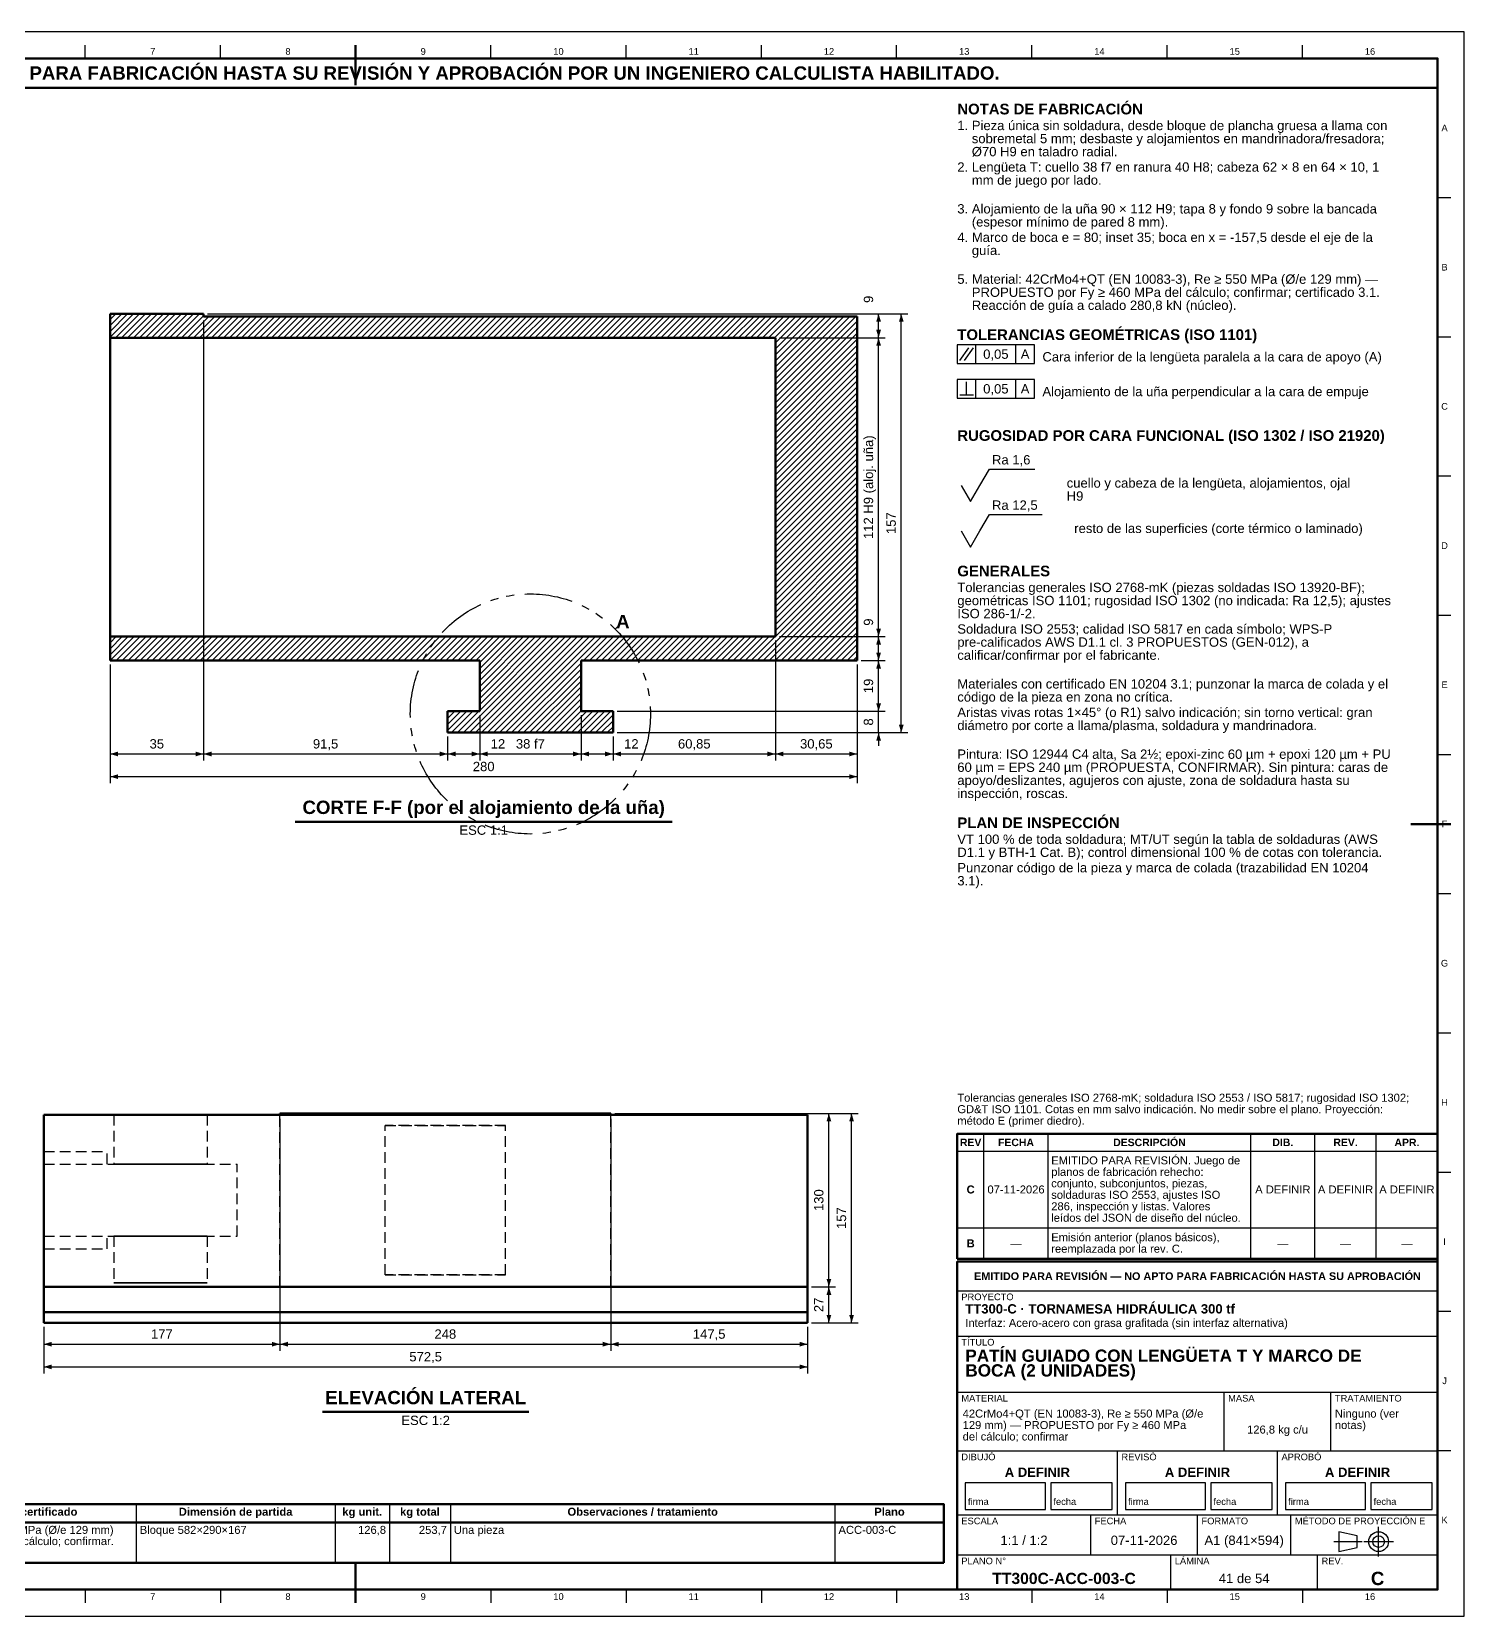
# Model space of a CAD drawing. Header units: millimetres. Extents: x 0 to 841, y 0 to 594.
# Drawn here: x 304 to 841, y 0 to 594 of the extents above; entities that cross this region are included whole.
import ezdxf
from ezdxf.enums import TextEntityAlignment as Align

# ---------------------------------------------------------------- set-up
doc = ezdxf.new("R2010")
doc.units = ezdxf.units.MM
for name, pattern in [('EJE', [31, 20, -4, 3, -4]), ('FANTASMA', [35, 18, -4, 3, -3, 3, -4]), ('OCULTO', [6, 4, -2])]:
    doc.linetypes.add(name, pattern=pattern)
for name, color, linetype, lineweight in [('ACH', 7, 'CONTINUOUS', 13), ('COTA', 7, 'CONTINUOUS', 25), ('EJE', 7, 'EJE', 25), ('FANT', 7, 'FANTASMA', 25), ('FINA', 7, 'CONTINUOUS', 25), ('MARCO', 7, 'CONTINUOUS', 70), ('OCU', 7, 'OCULTO', 25), ('TXT', 7, 'CONTINUOUS', 25), ('VIS', 7, 'CONTINUOUS', 50)]:
    doc.layers.add(name, color=color, linetype=linetype, lineweight=lineweight)
doc.styles.add('STD', font='LiberationSans-Regular.ttf')
doc.styles.add('STDB', font='LiberationSans-Bold.ttf')

msp = doc.modelspace()

# ---------------------------------------------------------------- hatches: boundary and pattern name
at = {"layer": 'ACH'}
h = msp.add_hatch(dxfattribs=at)
h.set_pattern_fill('ANSI31', scale=0.5)
h.paths.add_polyline_path([(460, 331.25), (460, 339.25), (472, 339.25), (472, 358.25), (333.5, 358.25), (333.5, 367.25), (582.85, 367.25), (582.85, 479.25), (333.5, 479.25), (333.5, 488.25), (368.5, 488.25), (368.5, 487.25), (613.5, 487.25), (613.5, 358.25), (510, 358.25), (510, 339.25), (522, 339.25), (522, 331.25)])

# ---------------------------------------------------------------- linework, layer by layer
at = {"layer": 'COTA'}
for p, q in [((370, 488.25), (624, 488.25)), ((370, 488.25), (632.5, 488.25)), ((621.5, 479.25), (621.5, 488.25)), ((630, 331.25), (630, 488.25)), ((368.5, 485.75), (368.5, 320.75)), ((368.5, 485.75), (368.5, 320.75)), ((584.35, 479.25), (624, 479.25)), ((584.35, 479.25), (624, 479.25)), ((621.5, 367.25), (621.5, 479.25)), ((651.9, 470.73), (655.3, 475.53)), ((653.7, 470.73), (657.1, 475.53)), ((658, 469.63), (658, 476.63)), ((672.9, 469.63), (672.9, 476.63)), ((658, 456.63), (658, 463.63)), ((672.9, 456.63), (672.9, 463.63)), ((651.9, 457.93), (657.1, 457.93)), ((654.5, 457.93), (654.5, 462.73)), ((582.85, 365.75), (582.85, 320.75)), ((582.85, 365.75), (582.85, 320.75)), ((584.35, 367.25), (624, 367.25)), ((584.35, 367.25), (624, 367.25)), ((621.5, 358.25), (621.5, 367.25)), ((333.5, 356.75), (333.5, 320.75)), ((333.5, 356.75), (333.5, 312.25)), ((613.5, 356.75), (613.5, 320.75)), ((613.5, 356.75), (613.5, 312.25)), ((615, 358.25), (624, 358.25)), ((615, 358.25), (624, 358.25)), ((621.5, 339.25), (621.5, 358.25)), ((523.5, 339.25), (624, 339.25)), ((523.5, 339.25), (624, 339.25)), ((621.5, 339.25), (621.5, 344.25)), ((621.5, 331.25), (621.5, 339.25)), ((472, 337.75), (472, 320.75)), ((472, 337.75), (472, 320.75)), ((510, 337.75), (510, 320.75)), ((510, 337.75), (510, 320.75)), ((460, 329.75), (460, 320.75)), ((460, 329.75), (460, 320.75)), ((522, 329.75), (522, 320.75)), ((522, 329.75), (522, 320.75)), ((523.5, 331.25), (624, 331.25)), ((523.5, 331.25), (632.5, 331.25)), ((621.5, 331.25), (621.5, 326.25)), ((333.5, 323.25), (368.5, 323.25)), ((368.5, 323.25), (460, 323.25)), ((460, 323.25), (472, 323.25)), ((472, 323.25), (510, 323.25)), ((510, 323.25), (522, 323.25)), ((522, 323.25), (582.85, 323.25)), ((582.85, 323.25), (613.5, 323.25)), ((333.5, 314.75), (613.5, 314.75)), ((397.12, 186.5), (397.12, 99.5)), ((397.12, 186.5), (397.12, 99.5)), ((521.12, 186.5), (521.12, 99.5)), ((521.12, 186.5), (521.12, 99.5)), ((522.62, 188.5), (605.38, 188.5)), ((522.62, 188.5), (613.88, 188.5)), ((602.88, 123.5), (602.88, 188.5)), ((611.38, 110), (611.38, 188.5)), ((596.38, 123.5), (605.38, 123.5)), ((596.38, 123.5), (605.38, 123.5)), ((602.88, 110), (602.88, 123.5)), ((308.62, 108.5), (308.62, 99.5)), ((308.62, 108.5), (308.62, 91)), ((594.88, 108.5), (594.88, 99.5)), ((594.88, 108.5), (594.88, 91)), ((596.38, 110), (605.38, 110)), ((596.38, 110), (613.88, 110)), ((308.62, 102), (397.12, 102)), ((397.12, 102), (521.12, 102)), ((521.12, 102), (594.88, 102)), ((308.62, 93.5), (594.88, 93.5))]:
    msp.add_line(p, q, dxfattribs=at)
for points in [[(651, 469.63), (679.9, 469.63), (679.9, 476.63), (651, 476.63)], [(651, 456.63), (679.9, 456.63), (679.9, 463.63), (651, 463.63)]]:
    msp.add_lwpolyline(points, close=True, dxfattribs=at)
for points in [[(659.5, 423.93), (663, 430.03), (679.99, 430.03)], [(652.5, 423.93), (656, 417.83), (659.5, 423.93)], [(659.5, 406.93), (663, 413.03), (682.82, 413.03)], [(652.5, 406.93), (656, 400.83), (659.5, 406.93)]]:
    msp.add_lwpolyline(points, dxfattribs=at)
for points in [[(621.5, 488.25), (620.6, 485.25), (622.4, 485.25)], [(630, 488.25), (629.1, 485.25), (630.9, 485.25)], [(621.5, 479.25), (622.4, 482.25), (620.6, 482.25)], [(621.5, 479.25), (620.6, 476.25), (622.4, 476.25)], [(621.5, 367.25), (622.4, 370.25), (620.6, 370.25)], [(621.5, 367.25), (620.6, 364.25), (622.4, 364.25)], [(621.5, 358.25), (622.4, 361.25), (620.6, 361.25)], [(621.5, 358.25), (620.6, 355.25), (622.4, 355.25)], [(621.5, 339.25), (622.4, 342.25), (620.6, 342.25)], [(621.5, 339.25), (622.4, 342.25), (620.6, 342.25)], [(630, 331.25), (630.9, 334.25), (629.1, 334.25)], [(621.5, 331.25), (620.6, 328.25), (622.4, 328.25)], [(333.5, 323.25), (336.5, 322.35), (336.5, 324.15)], [(368.5, 323.25), (365.5, 324.15), (365.5, 322.35)], [(368.5, 323.25), (371.5, 322.35), (371.5, 324.15)], [(460, 323.25), (457, 324.15), (457, 322.35)], [(460, 323.25), (463, 322.35), (463, 324.15)], [(472, 323.25), (469, 324.15), (469, 322.35)], [(472, 323.25), (475, 322.35), (475, 324.15)], [(510, 323.25), (507, 324.15), (507, 322.35)], [(510, 323.25), (513, 322.35), (513, 324.15)], [(522, 323.25), (519, 324.15), (519, 322.35)], [(522, 323.25), (525, 322.35), (525, 324.15)], [(582.85, 323.25), (579.85, 324.15), (579.85, 322.35)], [(582.85, 323.25), (585.85, 322.35), (585.85, 324.15)], [(613.5, 323.25), (610.5, 324.15), (610.5, 322.35)], [(333.5, 314.75), (336.5, 313.85), (336.5, 315.65)], [(613.5, 314.75), (610.5, 315.65), (610.5, 313.85)], [(602.88, 188.5), (601.98, 185.5), (603.77, 185.5)], [(611.38, 188.5), (610.48, 185.5), (612.27, 185.5)], [(602.88, 123.5), (603.77, 126.5), (601.98, 126.5)], [(602.88, 123.5), (601.98, 120.5), (603.77, 120.5)], [(602.88, 110), (603.77, 113), (601.98, 113)], [(611.38, 110), (612.27, 113), (610.48, 113)], [(308.62, 102), (311.62, 101.1), (311.62, 102.9)], [(397.12, 102), (394.12, 102.9), (394.12, 101.1)], [(397.12, 102), (400.12, 101.1), (400.12, 102.9)], [(521.12, 102), (518.12, 102.9), (518.12, 101.1)], [(521.12, 102), (524.12, 101.1), (524.12, 102.9)], [(594.88, 102), (591.88, 102.9), (591.88, 101.1)], [(308.62, 93.5), (311.62, 92.6), (311.62, 94.4)], [(594.88, 93.5), (591.88, 94.4), (591.88, 92.6)]]:
    msp.add_solid(points, dxfattribs=at)
at = {"layer": 'EJE'}
for p, q in [((808.88, 22.42), (808.88, 33.58)), ((792.14, 28), (802.68, 28)), ((803.3, 28), (814.46, 28))]:
    msp.add_line(p, q, dxfattribs=at)
at = {"layer": 'FANT'}
msp.add_line((522.82, 370.07), (523.65, 370.9), dxfattribs=at)
msp.add_circle((491, 338.25), 45, dxfattribs=at)
at = {"layer": 'FINA'}
for p, q in [((324.12, 584), (324.12, 589)), ((374.81, 584), (374.81, 589)), ((425.5, 584), (425.5, 589)), ((476.19, 584), (476.19, 589)), ((526.88, 584), (526.88, 589)), ((577.56, 584), (577.56, 589)), ((628.25, 584), (628.25, 589)), ((678.94, 584), (678.94, 589)), ((729.62, 584), (729.62, 589)), ((780.31, 584), (780.31, 589)), ((831, 531.82), (836, 531.82)), ((831, 479.64), (836, 479.64)), ((831, 427.45), (836, 427.45)), ((831, 375.27), (836, 375.27)), ((831, 323.09), (836, 323.09)), ((831, 270.91), (836, 270.91)), ((831, 218.73), (836, 218.73)), ((661, 134), (661, 180.9)), ((685, 134), (685, 180.9)), ((761, 134), (761, 180.9)), ((785, 134), (785, 180.9)), ((808, 134), (808, 180.9)), ((651, 174.4), (831, 174.4)), ((831, 166.55), (836, 166.55)), ((651, 145.6), (831, 145.6)), ((651, 134), (831, 134)), ((651, 133), (831, 133)), ((651, 122), (831, 122)), ((831, 114.36), (836, 114.36)), ((651, 105), (831, 105)), ((651, 84), (831, 84)), ((751, 62), (751, 84)), ((791, 62), (791, 84)), ((651, 62), (831, 62)), ((711, 38), (711, 62)), ((771, 38), (771, 62)), ((831, 62.18), (836, 62.18)), ((343.31, 42), (343.31, 20)), ((417.78, 42), (417.78, 20)), ((438.2, 42), (438.2, 20)), ((461.02, 42), (461.02, 20)), ((605.16, 42), (605.16, 20)), ((651, 38), (831, 38)), ((701, 23), (701, 38)), ((741, 23), (741, 38)), ((776, 23), (776, 38)), ((25, 35.2), (646, 35.2)), ((651, 23), (831, 23)), ((731, 10), (731, 23)), ((786, 10), (786, 23)), ((324.12, 10), (324.12, 5)), ((374.81, 10), (374.81, 5)), ((425.5, 10), (425.5, 5)), ((476.19, 10), (476.19, 5)), ((526.88, 10), (526.88, 5)), ((577.56, 10), (577.56, 5)), ((628.25, 10), (628.25, 5)), ((678.94, 10), (678.94, 5)), ((729.62, 10), (729.62, 5)), ((780.31, 10), (780.31, 5))]:
    msp.add_line(p, q, dxfattribs=at)
for points in [[(0, 0), (841, 0), (841, 594), (0, 594)], [(654, 40), (684, 40), (684, 50), (654, 50)], [(686, 40), (709, 40), (709, 50), (686, 50)], [(714, 40), (744, 40), (744, 50), (714, 50)], [(746, 40), (769, 40), (769, 50), (746, 50)], [(774, 40), (804, 40), (804, 50), (774, 50)], [(806, 40), (829, 40), (829, 50), (806, 50)], [(794, 24.28), (800.82, 25.83), (800.82, 30.17), (794, 31.72)]]:
    msp.add_lwpolyline(points, close=True, dxfattribs=at)
for radius in [3.72, 2.17]:
    msp.add_circle((808.88, 28), radius, dxfattribs=at)
at = {"layer": 'MARCO'}
for p, q in [((425.5, 589), (425.5, 574)), ((836, 297), (821, 297)), ((425.5, 5), (425.5, 20))]:
    msp.add_line(p, q, dxfattribs=at)
for points in [[(20, 10), (831, 10), (831, 584), (20, 584)], [(20, 573), (831, 573), (831, 584), (20, 584)], [(651, 134), (831, 134), (831, 180.9), (651, 180.9)], [(651, 10), (831, 10), (831, 133), (651, 133)]]:
    msp.add_lwpolyline(points, close=True, dxfattribs=at)
at = {"layer": 'OCU'}
for points in [[(308.62, 123.5), (308.62, 188)], [(308.62, 188), (397.12, 188)], [(352.38, 188), (352.07, 188), (351.77, 188), (351.47, 188), (351.17, 188), (350.87, 188), (350.56, 188), (350.26, 188), (349.96, 188), (349.66, 188), (349.36, 188), (349.06, 188), (348.75, 188), (348.45, 188), (348.15, 188), (347.85, 188), (347.55, 188), (347.25, 188), (346.94, 188), (346.64, 188), (346.34, 188), (346.04, 188), (345.74, 188), (345.44, 188), (345.13, 188), (344.83, 188), (344.53, 188), (344.23, 188), (343.93, 188), (343.62, 188), (343.32, 188), (343.02, 188), (342.72, 188), (342.42, 188), (342.12, 188), (341.81, 188), (341.51, 188), (341.21, 188), (340.91, 188), (340.61, 188), (340.31, 188), (340, 188), (339.7, 188), (339.4, 188), (339.1, 188), (338.8, 188), (338.5, 188), (338.19, 188), (337.89, 188), (337.59, 188), (337.29, 188), (336.99, 188), (336.69, 188), (336.38, 188), (336.08, 188), (335.78, 188), (335.48, 188), (335.18, 188), (334.88, 188)], [(334.88, 188), (335.18, 188), (335.48, 188), (335.78, 188), (336.08, 188), (336.38, 188), (336.69, 188), (336.99, 188), (337.29, 188), (337.59, 188), (337.89, 188), (338.19, 188), (338.5, 188), (338.8, 188), (339.1, 188), (339.4, 188), (339.7, 188), (340, 188), (340.31, 188), (340.61, 188), (340.91, 188), (341.21, 188), (341.51, 188), (341.81, 188), (342.12, 188), (342.42, 188), (342.72, 188), (343.02, 188), (343.32, 188), (343.62, 188), (343.93, 188), (344.23, 188), (344.53, 188), (344.83, 188), (345.13, 188), (345.44, 188), (345.74, 188), (346.04, 188), (346.34, 188), (346.64, 188), (346.94, 188), (347.25, 188), (347.55, 188), (347.85, 188), (348.15, 188), (348.45, 188), (348.75, 188), (349.06, 188), (349.36, 188), (349.66, 188), (349.96, 188), (350.26, 188), (350.56, 188), (350.87, 188), (351.17, 188), (351.47, 188), (351.77, 188), (352.07, 188), (352.38, 188), (352.68, 188), (352.98, 188), (353.28, 188), (353.58, 188), (353.88, 188), (354.19, 188), (354.49, 188), (354.79, 188), (355.09, 188), (355.39, 188), (355.69, 188), (356, 188), (356.3, 188), (356.6, 188), (356.9, 188), (357.2, 188), (357.5, 188), (357.81, 188), (358.11, 188), (358.41, 188), (358.71, 188), (359.01, 188), (359.31, 188), (359.62, 188), (359.92, 188), (360.22, 188), (360.52, 188), (360.82, 188), (361.12, 188), (361.43, 188), (361.73, 188), (362.03, 188), (362.33, 188), (362.63, 188), (362.94, 188), (363.24, 188), (363.54, 188), (363.84, 188), (364.14, 188), (364.44, 188), (364.75, 188), (365.05, 188), (365.35, 188), (365.65, 188), (365.95, 188), (366.25, 188), (366.56, 188), (366.86, 188), (367.16, 188), (367.46, 188), (367.76, 188), (368.06, 188), (368.37, 188), (368.67, 188), (368.97, 188), (369.27, 188), (369.57, 188), (369.88, 188)], [(334.88, 188), (334.88, 169.5)], [(369.88, 188), (369.57, 188), (369.27, 188), (368.97, 188), (368.67, 188), (368.37, 188), (368.06, 188), (367.76, 188), (367.46, 188), (367.16, 188), (366.86, 188), (366.56, 188), (366.25, 188), (365.95, 188), (365.65, 188), (365.35, 188), (365.05, 188), (364.75, 188), (364.44, 188), (364.14, 188), (363.84, 188), (363.54, 188), (363.24, 188), (362.94, 188), (362.63, 188), (362.33, 188), (362.03, 188), (361.73, 188), (361.43, 188), (361.12, 188), (360.82, 188), (360.52, 188), (360.22, 188), (359.92, 188), (359.62, 188), (359.31, 188), (359.01, 188), (358.71, 188), (358.41, 188), (358.11, 188), (357.81, 188), (357.5, 188), (357.2, 188), (356.9, 188), (356.6, 188), (356.3, 188), (356, 188), (355.69, 188), (355.39, 188), (355.09, 188), (354.79, 188), (354.49, 188), (354.19, 188), (353.88, 188), (353.58, 188), (353.28, 188), (352.98, 188), (352.68, 188), (352.38, 188)], [(369.88, 188), (369.88, 169.5)], [(397.12, 123.5), (397.12, 188.5)], [(397.12, 188.5), (521.12, 188.5)], [(397.12, 123.5), (397.12, 188)], [(397.12, 188), (521.12, 188)], [(521.12, 123.5), (521.12, 188.5)], [(521.12, 188), (594.88, 188)], [(521.12, 123.5), (521.12, 188)], [(594.88, 123.5), (594.88, 188)], [(481.62, 184), (436.62, 184)], [(436.62, 128), (436.62, 184)], [(436.62, 184), (481.62, 184)], [(436.62, 128), (436.62, 184)], [(481.62, 128), (481.62, 184)], [(481.62, 128), (481.62, 184)], [(308.62, 174.25), (308.62, 169.5)], [(308.62, 174.25), (308.62, 169.5)], [(308.62, 174.25), (332.38, 174.25)], [(308.62, 174.25), (332.38, 174.25)], [(332.38, 169.5), (332.38, 174.25)], [(332.38, 169.5), (332.38, 174.25)], [(308.62, 169.5), (308.62, 142.5)], [(308.62, 169.5), (308.62, 142.5)], [(308.62, 169.5), (381.12, 169.5)], [(308.62, 169.5), (381.12, 169.5)], [(308.62, 169.5), (332.38, 169.5)], [(308.62, 169.5), (332.38, 169.5)], [(352.38, 169.5), (352.07, 169.5), (351.77, 169.5), (351.47, 169.5), (351.17, 169.5), (350.87, 169.5), (350.56, 169.5), (350.26, 169.5), (349.96, 169.5), (349.66, 169.5), (349.36, 169.5), (349.06, 169.5), (348.75, 169.5), (348.45, 169.5), (348.15, 169.5), (347.85, 169.5), (347.55, 169.5), (347.25, 169.5), (346.94, 169.5), (346.64, 169.5), (346.34, 169.5), (346.04, 169.5), (345.74, 169.5), (345.44, 169.5), (345.13, 169.5), (344.83, 169.5), (344.53, 169.5), (344.23, 169.5), (343.93, 169.5), (343.62, 169.5), (343.32, 169.5), (343.02, 169.5), (342.72, 169.5), (342.42, 169.5), (342.12, 169.5), (341.81, 169.5), (341.51, 169.5), (341.21, 169.5), (340.91, 169.5), (340.61, 169.5), (340.31, 169.5), (340, 169.5), (339.7, 169.5), (339.4, 169.5), (339.1, 169.5), (338.8, 169.5), (338.5, 169.5), (338.19, 169.5), (337.89, 169.5), (337.59, 169.5), (337.29, 169.5), (336.99, 169.5), (336.69, 169.5), (336.38, 169.5), (336.08, 169.5), (335.78, 169.5), (335.48, 169.5), (335.18, 169.5), (334.88, 169.5)], [(334.88, 169.5), (335.18, 169.5), (335.48, 169.5), (335.78, 169.5), (336.08, 169.5), (336.38, 169.5), (336.69, 169.5), (336.99, 169.5), (337.29, 169.5), (337.59, 169.5), (337.89, 169.5), (338.19, 169.5), (338.5, 169.5), (338.8, 169.5), (339.1, 169.5), (339.4, 169.5), (339.7, 169.5), (340, 169.5), (340.31, 169.5), (340.61, 169.5), (340.91, 169.5), (341.21, 169.5), (341.51, 169.5), (341.81, 169.5), (342.12, 169.5), (342.42, 169.5), (342.72, 169.5), (343.02, 169.5), (343.32, 169.5), (343.62, 169.5), (343.93, 169.5), (344.23, 169.5), (344.53, 169.5), (344.83, 169.5), (345.13, 169.5), (345.44, 169.5), (345.74, 169.5), (346.04, 169.5), (346.34, 169.5), (346.64, 169.5), (346.94, 169.5), (347.25, 169.5), (347.55, 169.5), (347.85, 169.5), (348.15, 169.5), (348.45, 169.5), (348.75, 169.5), (349.06, 169.5), (349.36, 169.5), (349.66, 169.5), (349.96, 169.5), (350.26, 169.5), (350.56, 169.5), (350.87, 169.5), (351.17, 169.5), (351.47, 169.5), (351.77, 169.5), (352.07, 169.5), (352.38, 169.5), (352.68, 169.5), (352.98, 169.5), (353.28, 169.5), (353.58, 169.5), (353.88, 169.5), (354.19, 169.5), (354.49, 169.5), (354.79, 169.5), (355.09, 169.5), (355.39, 169.5), (355.69, 169.5), (356, 169.5), (356.3, 169.5), (356.6, 169.5), (356.9, 169.5), (357.2, 169.5), (357.5, 169.5), (357.81, 169.5), (358.11, 169.5), (358.41, 169.5), (358.71, 169.5), (359.01, 169.5), (359.31, 169.5), (359.62, 169.5), (359.92, 169.5), (360.22, 169.5), (360.52, 169.5), (360.82, 169.5), (361.12, 169.5), (361.43, 169.5), (361.73, 169.5), (362.03, 169.5), (362.33, 169.5), (362.63, 169.5), (362.94, 169.5), (363.24, 169.5), (363.54, 169.5), (363.84, 169.5), (364.14, 169.5), (364.44, 169.5), (364.75, 169.5), (365.05, 169.5), (365.35, 169.5), (365.65, 169.5), (365.95, 169.5), (366.25, 169.5), (366.56, 169.5), (366.86, 169.5), (367.16, 169.5), (367.46, 169.5), (367.76, 169.5), (368.06, 169.5), (368.37, 169.5), (368.67, 169.5), (368.97, 169.5), (369.27, 169.5), (369.57, 169.5), (369.88, 169.5)], [(369.88, 169.5), (369.57, 169.5), (369.27, 169.5), (368.97, 169.5), (368.67, 169.5), (368.37, 169.5), (368.06, 169.5), (367.76, 169.5), (367.46, 169.5), (367.16, 169.5), (366.86, 169.5), (366.56, 169.5), (366.25, 169.5), (365.95, 169.5), (365.65, 169.5), (365.35, 169.5), (365.05, 169.5), (364.75, 169.5), (364.44, 169.5), (364.14, 169.5), (363.84, 169.5), (363.54, 169.5), (363.24, 169.5), (362.94, 169.5), (362.63, 169.5), (362.33, 169.5), (362.03, 169.5), (361.73, 169.5), (361.43, 169.5), (361.12, 169.5), (360.82, 169.5), (360.52, 169.5), (360.22, 169.5), (359.92, 169.5), (359.62, 169.5), (359.31, 169.5), (359.01, 169.5), (358.71, 169.5), (358.41, 169.5), (358.11, 169.5), (357.81, 169.5), (357.5, 169.5), (357.2, 169.5), (356.9, 169.5), (356.6, 169.5), (356.3, 169.5), (356, 169.5), (355.69, 169.5), (355.39, 169.5), (355.09, 169.5), (354.79, 169.5), (354.49, 169.5), (354.19, 169.5), (353.88, 169.5), (353.58, 169.5), (353.28, 169.5), (352.98, 169.5), (352.68, 169.5), (352.38, 169.5)], [(381.12, 142.5), (381.12, 169.5)], [(381.12, 142.5), (381.12, 169.5)], [(308.62, 142.5), (308.62, 137.75)], [(308.62, 142.5), (308.62, 137.75)], [(308.62, 142.5), (381.12, 142.5)], [(308.62, 142.5), (381.12, 142.5)], [(308.62, 142.5), (332.38, 142.5)], [(308.62, 142.5), (332.38, 142.5)], [(308.62, 137.75), (332.38, 137.75)], [(308.62, 137.75), (332.38, 137.75)], [(332.38, 137.75), (332.38, 142.5)], [(332.38, 137.75), (332.38, 142.5)], [(352.38, 142.5), (352.07, 142.5), (351.77, 142.5), (351.47, 142.5), (351.17, 142.5), (350.87, 142.5), (350.56, 142.5), (350.26, 142.5), (349.96, 142.5), (349.66, 142.5), (349.36, 142.5), (349.06, 142.5), (348.75, 142.5), (348.45, 142.5), (348.15, 142.5), (347.85, 142.5), (347.55, 142.5), (347.25, 142.5), (346.94, 142.5), (346.64, 142.5), (346.34, 142.5), (346.04, 142.5), (345.74, 142.5), (345.44, 142.5), (345.13, 142.5), (344.83, 142.5), (344.53, 142.5), (344.23, 142.5), (343.93, 142.5), (343.62, 142.5), (343.32, 142.5), (343.02, 142.5), (342.72, 142.5), (342.42, 142.5), (342.12, 142.5), (341.81, 142.5), (341.51, 142.5), (341.21, 142.5), (340.91, 142.5), (340.61, 142.5), (340.31, 142.5), (340, 142.5), (339.7, 142.5), (339.4, 142.5), (339.1, 142.5), (338.8, 142.5), (338.5, 142.5), (338.19, 142.5), (337.89, 142.5), (337.59, 142.5), (337.29, 142.5), (336.99, 142.5), (336.69, 142.5), (336.38, 142.5), (336.08, 142.5), (335.78, 142.5), (335.48, 142.5), (335.18, 142.5), (334.88, 142.5)], [(334.88, 142.5), (335.18, 142.5), (335.48, 142.5), (335.78, 142.5), (336.08, 142.5), (336.38, 142.5), (336.69, 142.5), (336.99, 142.5), (337.29, 142.5), (337.59, 142.5), (337.89, 142.5), (338.19, 142.5), (338.5, 142.5), (338.8, 142.5), (339.1, 142.5), (339.4, 142.5), (339.7, 142.5), (340, 142.5), (340.31, 142.5), (340.61, 142.5), (340.91, 142.5), (341.21, 142.5), (341.51, 142.5), (341.81, 142.5), (342.12, 142.5), (342.42, 142.5), (342.72, 142.5), (343.02, 142.5), (343.32, 142.5), (343.62, 142.5), (343.93, 142.5), (344.23, 142.5), (344.53, 142.5), (344.83, 142.5), (345.13, 142.5), (345.44, 142.5), (345.74, 142.5), (346.04, 142.5), (346.34, 142.5), (346.64, 142.5), (346.94, 142.5), (347.25, 142.5), (347.55, 142.5), (347.85, 142.5), (348.15, 142.5), (348.45, 142.5), (348.75, 142.5), (349.06, 142.5), (349.36, 142.5), (349.66, 142.5), (349.96, 142.5), (350.26, 142.5), (350.56, 142.5), (350.87, 142.5), (351.17, 142.5), (351.47, 142.5), (351.77, 142.5), (352.07, 142.5), (352.38, 142.5), (352.68, 142.5), (352.98, 142.5), (353.28, 142.5), (353.58, 142.5), (353.88, 142.5), (354.19, 142.5), (354.49, 142.5), (354.79, 142.5), (355.09, 142.5), (355.39, 142.5), (355.69, 142.5), (356, 142.5), (356.3, 142.5), (356.6, 142.5), (356.9, 142.5), (357.2, 142.5), (357.5, 142.5), (357.81, 142.5), (358.11, 142.5), (358.41, 142.5), (358.71, 142.5), (359.01, 142.5), (359.31, 142.5), (359.62, 142.5), (359.92, 142.5), (360.22, 142.5), (360.52, 142.5), (360.82, 142.5), (361.12, 142.5), (361.43, 142.5), (361.73, 142.5), (362.03, 142.5), (362.33, 142.5), (362.63, 142.5), (362.94, 142.5), (363.24, 142.5), (363.54, 142.5), (363.84, 142.5), (364.14, 142.5), (364.44, 142.5), (364.75, 142.5), (365.05, 142.5), (365.35, 142.5), (365.65, 142.5), (365.95, 142.5), (366.25, 142.5), (366.56, 142.5), (366.86, 142.5), (367.16, 142.5), (367.46, 142.5), (367.76, 142.5), (368.06, 142.5), (368.37, 142.5), (368.67, 142.5), (368.97, 142.5), (369.27, 142.5), (369.57, 142.5), (369.88, 142.5)], [(334.88, 142.5), (334.88, 125)], [(369.88, 142.5), (369.57, 142.5), (369.27, 142.5), (368.97, 142.5), (368.67, 142.5), (368.37, 142.5), (368.06, 142.5), (367.76, 142.5), (367.46, 142.5), (367.16, 142.5), (366.86, 142.5), (366.56, 142.5), (366.25, 142.5), (365.95, 142.5), (365.65, 142.5), (365.35, 142.5), (365.05, 142.5), (364.75, 142.5), (364.44, 142.5), (364.14, 142.5), (363.84, 142.5), (363.54, 142.5), (363.24, 142.5), (362.94, 142.5), (362.63, 142.5), (362.33, 142.5), (362.03, 142.5), (361.73, 142.5), (361.43, 142.5), (361.12, 142.5), (360.82, 142.5), (360.52, 142.5), (360.22, 142.5), (359.92, 142.5), (359.62, 142.5), (359.31, 142.5), (359.01, 142.5), (358.71, 142.5), (358.41, 142.5), (358.11, 142.5), (357.81, 142.5), (357.5, 142.5), (357.2, 142.5), (356.9, 142.5), (356.6, 142.5), (356.3, 142.5), (356, 142.5), (355.69, 142.5), (355.39, 142.5), (355.09, 142.5), (354.79, 142.5), (354.49, 142.5), (354.19, 142.5), (353.88, 142.5), (353.58, 142.5), (353.28, 142.5), (352.98, 142.5), (352.68, 142.5), (352.38, 142.5)], [(369.88, 142.5), (369.88, 125)], [(369.88, 125), (369.57, 125), (369.27, 125), (368.97, 125), (368.67, 125), (368.37, 125), (368.06, 125), (367.76, 125), (367.46, 125), (367.16, 125), (366.86, 125), (366.56, 125), (366.25, 125), (365.95, 125), (365.65, 125), (365.35, 125), (365.05, 125), (364.75, 125), (364.44, 125), (364.14, 125), (363.84, 125), (363.54, 125), (363.24, 125), (362.94, 125), (362.63, 125), (362.33, 125), (362.03, 125), (361.73, 125), (361.43, 125), (361.12, 125), (360.82, 125), (360.52, 125), (360.22, 125), (359.92, 125), (359.62, 125), (359.31, 125), (359.01, 125), (358.71, 125), (358.41, 125), (358.11, 125), (357.81, 125), (357.5, 125), (357.2, 125), (356.9, 125), (356.6, 125), (356.3, 125), (356, 125), (355.69, 125), (355.39, 125), (355.09, 125), (354.79, 125), (354.49, 125), (354.19, 125), (353.88, 125), (353.58, 125), (353.28, 125), (352.98, 125), (352.68, 125), (352.38, 125), (352.07, 125), (351.77, 125), (351.47, 125), (351.17, 125), (350.87, 125), (350.56, 125), (350.26, 125), (349.96, 125), (349.66, 125), (349.36, 125), (349.06, 125), (348.75, 125), (348.45, 125), (348.15, 125), (347.85, 125), (347.55, 125), (347.25, 125), (346.94, 125), (346.64, 125), (346.34, 125), (346.04, 125), (345.74, 125), (345.44, 125), (345.13, 125), (344.83, 125), (344.53, 125), (344.23, 125), (343.93, 125), (343.62, 125), (343.32, 125), (343.02, 125), (342.72, 125), (342.42, 125), (342.12, 125), (341.81, 125), (341.51, 125), (341.21, 125), (340.91, 125), (340.61, 125), (340.31, 125), (340, 125), (339.7, 125), (339.4, 125), (339.1, 125), (338.8, 125), (338.5, 125), (338.19, 125), (337.89, 125), (337.59, 125), (337.29, 125), (336.99, 125), (336.69, 125), (336.38, 125), (336.08, 125), (335.78, 125), (335.48, 125), (335.18, 125), (334.88, 125)], [(334.88, 125), (335.18, 125), (335.48, 125), (335.78, 125), (336.08, 125), (336.38, 125), (336.69, 125), (336.99, 125), (337.29, 125), (337.59, 125), (337.89, 125), (338.19, 125), (338.5, 125), (338.8, 125), (339.1, 125), (339.4, 125), (339.7, 125), (340, 125), (340.31, 125), (340.61, 125), (340.91, 125), (341.21, 125), (341.51, 125), (341.81, 125), (342.12, 125), (342.42, 125), (342.72, 125), (343.02, 125), (343.32, 125), (343.62, 125), (343.93, 125), (344.23, 125), (344.53, 125), (344.83, 125), (345.13, 125), (345.44, 125), (345.74, 125), (346.04, 125), (346.34, 125), (346.64, 125), (346.94, 125), (347.25, 125), (347.55, 125), (347.85, 125), (348.15, 125), (348.45, 125), (348.75, 125), (349.06, 125), (349.36, 125), (349.66, 125), (349.96, 125), (350.26, 125), (350.56, 125), (350.87, 125), (351.17, 125), (351.47, 125), (351.77, 125), (352.07, 125), (352.38, 125)], [(352.38, 125), (352.68, 125), (352.98, 125), (353.28, 125), (353.58, 125), (353.88, 125), (354.19, 125), (354.49, 125), (354.79, 125), (355.09, 125), (355.39, 125), (355.69, 125), (356, 125), (356.3, 125), (356.6, 125), (356.9, 125), (357.2, 125), (357.5, 125), (357.81, 125), (358.11, 125), (358.41, 125), (358.71, 125), (359.01, 125), (359.31, 125), (359.62, 125), (359.92, 125), (360.22, 125), (360.52, 125), (360.82, 125), (361.12, 125), (361.43, 125), (361.73, 125), (362.03, 125), (362.33, 125), (362.63, 125), (362.94, 125), (363.24, 125), (363.54, 125), (363.84, 125), (364.14, 125), (364.44, 125), (364.75, 125), (365.05, 125), (365.35, 125), (365.65, 125), (365.95, 125), (366.25, 125), (366.56, 125), (366.86, 125), (367.16, 125), (367.46, 125), (367.76, 125), (368.06, 125), (368.37, 125), (368.67, 125), (368.97, 125), (369.27, 125), (369.57, 125), (369.88, 125)], [(481.62, 128), (436.62, 128)], [(436.62, 128), (481.62, 128)], [(308.62, 114), (308.62, 123.5)], [(308.62, 123.5), (594.88, 123.5)], [(308.62, 123.5), (594.88, 123.5)], [(308.62, 123.5), (397.12, 123.5)], [(397.12, 123.5), (521.12, 123.5)], [(521.12, 123.5), (594.88, 123.5)], [(594.88, 114), (594.88, 123.5)], [(308.62, 110), (308.62, 114)], [(308.62, 114), (594.88, 114)], [(308.62, 114), (594.88, 114)], [(308.62, 114), (594.88, 114)], [(594.88, 110), (594.88, 114)], [(308.62, 110), (594.88, 110)]]:
    msp.add_lwpolyline(points, dxfattribs=at)
at = {"layer": 'VIS'}
for p, q in [((402.84, 297.85), (544.16, 297.85)), ((413.12, 76.6), (490.38, 76.6)), ((646, 42), (646, 20)), ((25, 20), (646, 20))]:
    msp.add_line(p, q, dxfattribs=at)
for points in [[(368.5, 488.25), (333.5, 488.25)], [(333.5, 479.25), (333.5, 488.25)], [(368.5, 487.25), (368.5, 488.25)], [(613.5, 487.25), (368.5, 487.25)], [(613.5, 358.25), (613.5, 487.25)], [(582.85, 479.25), (333.5, 479.25)], [(333.5, 367.25), (333.5, 479.25)], [(582.85, 367.25), (582.85, 479.25)], [(582.85, 367.25), (333.5, 367.25)], [(333.5, 358.25), (333.5, 367.25)], [(472, 358.25), (333.5, 358.25)], [(472, 339.25), (472, 358.25)], [(510, 339.25), (510, 358.25)], [(613.5, 358.25), (510, 358.25)], [(460, 331.25), (460, 339.25)], [(472, 339.25), (460, 339.25)], [(522, 339.25), (510, 339.25)], [(522, 331.25), (522, 339.25)], [(522, 331.25), (460, 331.25)], [(308.62, 123.5), (308.62, 188)], [(308.62, 188), (594.88, 188)], [(397.12, 188), (397.12, 188.5)], [(397.12, 188.5), (521.12, 188.5)], [(521.12, 188), (521.12, 188.5)], [(594.88, 123.5), (594.88, 188)], [(308.62, 114), (308.62, 123.5)], [(308.62, 123.5), (594.88, 123.5)], [(594.88, 114), (594.88, 123.5)], [(308.62, 110), (308.62, 114)], [(308.62, 114), (594.88, 114)], [(594.88, 110), (594.88, 114)], [(308.62, 110), (594.88, 110)]]:
    msp.add_lwpolyline(points, dxfattribs=at)
msp.add_lwpolyline([(25, 35.2), (646, 35.2), (646, 42), (25, 42)], close=True, dxfattribs=at)

# ---------------------------------------------------------------- texts
at = {"layer": 'TXT'}
for s, height, style, p in [('ESTOS PLANOS NO SON VÁLIDOS PARA FABRICACIÓN HASTA SU REVISIÓN Y APROBACIÓN POR UN INGENIERO CALCULISTA HABILITADO.', 5, 'STDB', (425.5, 578.5)), ('7', 2.5, 'STD', (349.47, 586.6)), ('8', 2.5, 'STD', (400.16, 586.6)), ('9', 2.5, 'STD', (450.84, 586.6)), ('10', 2.5, 'STD', (501.53, 586.6)), ('11', 2.5, 'STD', (552.22, 586.6)), ('12', 2.5, 'STD', (602.91, 586.6)), ('13', 2.5, 'STD', (653.59, 586.6)), ('14', 2.5, 'STD', (704.28, 586.6)), ('15', 2.5, 'STD', (754.97, 586.6)), ('16', 2.5, 'STD', (805.66, 586.6)), ('A', 2.5, 'STD', (833.6, 557.91)), ('B', 2.5, 'STD', (833.6, 505.73)), ('0,05', 3.5, 'STD', (665.45, 473.13)), ('A', 3.5, 'STD', (676.4, 473.13)), ('0,05', 3.5, 'STD', (665.45, 460.13)), ('A', 3.5, 'STD', (676.4, 460.13)), ('C', 2.5, 'STD', (833.6, 453.55)), ('D', 2.5, 'STD', (833.6, 401.36)), ('A', 5, 'STDB', (525.65, 372.9)), ('E', 2.5, 'STD', (833.6, 349.18)), ('F', 2.5, 'STD', (833.6, 297)), ('G', 2.5, 'STD', (833.6, 244.82)), ('H', 2.5, 'STD', (833.6, 192.64)), ('REV', 2.8, 'STDB', (656, 177.65)), ('FECHA', 2.8, 'STDB', (673, 177.65)), ('DESCRIPCIÓN', 2.8, 'STDB', (723, 177.65)), ('DIB.', 2.8, 'STDB', (773, 177.65)), ('REV.', 2.8, 'STDB', (796.5, 177.65)), ('APR.', 2.8, 'STDB', (819.5, 177.65)), ('C', 3, 'STDB', (656, 160)), ('07-11-2026', 3, 'STD', (673, 160)), ('A DEFINIR', 3, 'STD', (773, 160)), ('A DEFINIR', 3, 'STD', (796.5, 160)), ('A DEFINIR', 3, 'STD', (819.5, 160)), ('B', 3, 'STDB', (656, 139.8)), ('—', 3, 'STD', (673, 139.8)), ('—', 3, 'STD', (773, 139.8)), ('—', 3, 'STD', (796.5, 139.8)), ('—', 3, 'STD', (819.5, 139.8)), ('I', 2.5, 'STD', (833.6, 140.45)), ('EMITIDO PARA REVISIÓN — NO APTO PARA FABRICACIÓN HASTA SU APROBACIÓN', 2.9, 'STDB', (741, 127.5)), ('J', 2.5, 'STD', (833.6, 88.27)), ('126,8 kg c/u', 3, 'STD', (771, 70)), ('A DEFINIR', 3.5, 'STDB', (681, 54)), ('A DEFINIR', 3.5, 'STDB', (741, 54)), ('A DEFINIR', 3.5, 'STDB', (801, 54)), ('Material (norma y grado) / certificado', 3, 'STDB', (284.45, 39.2)), ('Dimensión de partida', 3, 'STDB', (380.54, 39.2)), ('kg unit.', 3, 'STDB', (427.99, 39.2)), ('kg total', 3, 'STDB', (449.61, 39.2)), ('Observaciones / tratamiento', 3, 'STDB', (533.09, 39.2)), ('Plano', 3, 'STDB', (625.58, 39.2)), ('K', 2.5, 'STD', (833.6, 36.09)), ('1:1 / 1:2', 3.5, 'STD', (676, 28.5)), ('07-11-2026', 3.5, 'STD', (721, 28.5)), ('A1 (841×594)', 3.5, 'STD', (758.5, 28.5)), ('TT300C-ACC-003-C', 4.2, 'STDB', (691, 14.2)), ('41 de 54', 3.5, 'STD', (758.5, 14.2)), ('C', 5, 'STDB', (808.5, 14.2)), ('7', 2.5, 'STD', (349.47, 7.4)), ('8', 2.5, 'STD', (400.16, 7.4)), ('9', 2.5, 'STD', (450.84, 7.4)), ('10', 2.5, 'STD', (501.53, 7.4)), ('11', 2.5, 'STD', (552.22, 7.4)), ('12', 2.5, 'STD', (602.91, 7.4)), ('13', 2.5, 'STD', (653.59, 7.4)), ('14', 2.5, 'STD', (704.28, 7.4)), ('15', 2.5, 'STD', (754.97, 7.4)), ('16', 2.5, 'STD', (805.66, 7.4))]:
    msp.add_text(s, height=height, dxfattribs=dict(at, style=style)).set_placement(p, align=Align.MIDDLE_CENTER)
for s, height, style, p in [('NOTAS DE FABRICACIÓN', 4, 'STDB', (651, 567)), ('1. Pieza única sin soldadura, desde bloque de plancha gruesa a llama con', 3.5, 'STD', (651, 560.6)), ('    sobremetal 5 mm; desbaste y alojamientos en mandrinadora/fresadora;', 3.5, 'STD', (651, 555.7)), ('    Ø70 H9 en taladro radial.', 3.5, 'STD', (651, 550.8)), ('2. Lengüeta T: cuello 38 f7 en ranura 40 H8; cabeza 62 × 8 en 64 × 10, 1', 3.5, 'STD', (651, 545.03)), ('    mm de juego por lado.', 3.5, 'STD', (651, 540.13)), ('3. Alojamiento de la uña 90 × 112 H9; tapa 8 y fondo 9 sobre la bancada', 3.5, 'STD', (651, 529.35)), ('    (espesor mínimo de pared 8 mm).', 3.5, 'STD', (651, 524.45)), ('4. Marco de boca e = 80; inset 35; boca en x = -157,5 desde el eje de la', 3.5, 'STD', (651, 518.68)), ('    guía.', 3.5, 'STD', (651, 513.78)), ('5. Material: 42CrMo4+QT (EN 10083-3), Re ≥ 550 MPa (Ø/e 129 mm) —', 3.5, 'STD', (651, 503)), ('    PROPUESTO por Fy ≥ 460 MPa del cálculo; confirmar; certificado 3.1.', 3.5, 'STD', (651, 498.1)), ('    Reacción de guía a calado 280,8 kN (núcleo).', 3.5, 'STD', (651, 493.2)), ('TOLERANCIAS GEOMÉTRICAS (ISO 1101)', 4, 'STDB', (651, 482.43)), ('RUGOSIDAD POR CARA FUNCIONAL (ISO 1302 / ISO 21920)', 4, 'STDB', (651, 444.63)), ('GENERALES', 4, 'STDB', (651, 393.83)), ('Tolerancias generales ISO 2768-mK (piezas soldadas ISO 13920-BF);', 3.5, 'STD', (651, 387.43)), ('geométricas ISO 1101; rugosidad ISO 1302 (no indicada: Ra 12,5); ajustes', 3.5, 'STD', (651, 382.53)), ('ISO 286-1/-2.', 3.5, 'STD', (651, 377.63)), ('Soldadura ISO 2553; calidad ISO 5817 en cada símbolo; WPS-P', 3.5, 'STD', (651, 371.85)), ('pre-calificados AWS D1.1 cl. 3 PROPUESTOS (GEN-012), a', 3.5, 'STD', (651, 366.95)), ('calificar/confirmar por el fabricante.', 3.5, 'STD', (651, 362.05)), ('Materiales con certificado EN 10204 3.1; punzonar la marca de colada y el', 3.5, 'STD', (651, 351.28)), ('código de la pieza en zona no crítica.', 3.5, 'STD', (651, 346.38)), ('Aristas vivas rotas 1×45° (o R1) salvo indicación; sin torno vertical: gran', 3.5, 'STD', (651, 340.6)), ('diámetro por corte a llama/plasma, soldadura y mandrinadora.', 3.5, 'STD', (651, 335.7)), ('Pintura: ISO 12944 C4 alta, Sa 2½; epoxi-zinc 60 µm + epoxi 120 µm + PU', 3.5, 'STD', (651, 324.93)), ('apoyo/deslizantes, agujeros con ajuste, zona de soldadura hasta su', 3.5, 'STD', (651, 315.13)), ('60 µm = EPS 240 µm (PROPUESTA, CONFIRMAR). Sin pintura: caras de', 3.5, 'STD', (651, 320.03)), ('inspección, roscas.', 3.5, 'STD', (651, 310.23)), ('PLAN DE INSPECCIÓN', 4, 'STDB', (651, 299.45)), ('VT 100 % de toda soldadura; MT/UT según la tabla de soldaduras (AWS', 3.5, 'STD', (651, 293.05)), ('D1.1 y BTH-1 Cat. B); control dimensional 100 % de cotas con tolerancia.', 3.5, 'STD', (651, 288.15)), ('Punzonar código de la pieza y marca de colada (trazabilidad EN 10204', 3.5, 'STD', (651, 282.38)), ('3.1).', 3.5, 'STD', (651, 277.48)), ('EMITIDO PARA REVISIÓN. Juego de', 3, 'STD', (686.2, 172.4)), ('planos de fabricación rehecho:', 3, 'STD', (686.2, 168.1)), ('conjunto, subconjuntos, piezas,', 3, 'STD', (686.2, 163.8)), ('soldaduras ISO 2553, ajustes ISO', 3, 'STD', (686.2, 159.5)), ('286, inspección y listas. Valores', 3, 'STD', (686.2, 155.2)), ('leídos del JSON de diseño del núcleo.', 3, 'STD', (686.2, 150.9)), ('Emisión anterior (planos básicos),', 3, 'STD', (686.2, 143.6)), ('reemplazada por la rev. C.', 3, 'STD', (686.2, 139.3)), ('PROYECTO', 2.5, 'STD', (652.5, 121)), ('TT300-C · TORNAMESA HIDRÁULICA 300 tf', 3.5, 'STDB', (654, 117)), ('Interfaz: Acero-acero con grasa grafitada (sin interfaz alternativa)', 3, 'STD', (654, 111.5)), ('TÍTULO', 2.5, 'STD', (652.5, 104)), ('PATÍN GUIADO CON LENGÜETA T Y MARCO DE', 4.6, 'STDB', (654, 100)), ('BOCA (2 UNIDADES)', 4.6, 'STDB', (654, 94.48)), ('MATERIAL', 2.5, 'STD', (652.5, 83)), ('42CrMo4+QT (EN 10083-3), Re ≥ 550 MPa (Ø/e', 3, 'STD', (653, 77.5)), ('MASA', 2.5, 'STD', (752.5, 83)), ('TRATAMIENTO', 2.5, 'STD', (792.5, 83)), ('Ninguno (ver', 3, 'STD', (792.5, 77.5)), ('129 mm) — PROPUESTO por Fy ≥ 460 MPa', 3, 'STD', (653, 73.2)), ('notas)', 3, 'STD', (792.5, 73.2)), ('del cálculo; confirmar', 3, 'STD', (653, 68.9)), ('DIBUJÓ', 2.5, 'STD', (652.5, 61)), ('REVISÓ', 2.5, 'STD', (712.5, 61)), ('APROBÓ', 2.5, 'STD', (772.5, 61)), ('ESCALA', 2.5, 'STD', (652.5, 37)), ('FECHA', 2.5, 'STD', (702.5, 37)), ('FORMATO', 2.5, 'STD', (742.5, 37)), ('MÉTODO DE PROYECCIÓN E', 2.5, 'STD', (777.5, 37)), ('PLANO N°', 2.5, 'STD', (652.5, 22)), ('LÁMINA', 2.5, 'STD', (732.5, 22)), ('REV.', 2.5, 'STD', (787.5, 22))]:
    msp.add_text(s, height=height, dxfattribs=dict(at, style=style)).set_placement(p, align=Align.TOP_LEFT)
at = {"layer": 'TXT', "style": 'STD'}
for s, p in [('9', (620.5, 493.67)), ('112 H9 (aloj. uña)', (620.5, 423.25)), ('157', (629, 409.75)), ('9', (620.5, 372.67)), ('19', (620.5, 348.75)), ('8', (620.5, 335.25)), ('130', (601.88, 156)), ('157', (610.38, 149.25)), ('27', (601.88, 116.75))]:
    msp.add_text(s, height=3.5, rotation=90, dxfattribs=at).set_placement(p, align=Align.BOTTOM_CENTER)
for s, height, p in [('Cara inferior de la lengüeta paralela a la cara de apoyo (A)', 3.5, (682.9, 472.13)), ('Alojamiento de la uña perpendicular a la cara de empuje', 3.5, (682.9, 459.12)), ('cuello y cabeza de la lengüeta, alojamientos, ojal', 3.5, (691.99, 424.83)), ('H9', 3.5, (691.99, 419.93)), ('resto de las superficies (corte térmico o laminado)', 3.5, (694.82, 407.83)), ('— PROPUESTO por Fy ≥ 460 MPa del cálculo; confirmar.', 3, (226.89, 28.2)), ('42CrMo4+QT (EN 10083-3), Re ≥ 550 MPa (Ø/e 129 mm)', 3, (226.89, 32.4)), ('Bloque 582×290×167', 3, (344.61, 32.4)), ('Una pieza', 3, (462.32, 32.4)), ('ACC-003-C', 3, (606.46, 32.4))]:
    msp.add_text(s, height=height, dxfattribs=at).set_placement(p, align=Align.MIDDLE_LEFT)
for s, height, p in [('Ra 1,6', 3.5, (664, 430.73)), ('Ra 12,5', 3.5, (664, 413.73)), ('Tolerancias generales ISO 2768-mK; soldadura ISO 2553 / ISO 5817; rugosidad ISO 1302;', 3, (651, 192)), ('GD&T ISO 1101. Cotas en mm salvo indicación. No medir sobre el plano. Proyección:', 3, (651, 187.7)), ('método E (primer diedro).', 3, (651, 183.4)), ('firma', 2.5, (655, 41)), ('fecha', 2.5, (687, 41)), ('firma', 2.5, (715, 41)), ('fecha', 2.5, (747, 41)), ('firma', 2.5, (775, 41)), ('fecha', 2.5, (807, 41))]:
    msp.add_text(s, height=height, dxfattribs=at).set_placement(p, align=Align.BOTTOM_LEFT)
at = {"layer": 'TXT'}
for s, height, style, p in [('35', 3.5, 'STD', (351, 324.25)), ('91,5', 3.5, 'STD', (414.25, 324.25)), ('12', 3.5, 'STD', (478.83, 324.25)), ('38 f7', 3.5, 'STD', (491, 324.25)), ('12', 3.5, 'STD', (528.83, 324.25)), ('60,85', 3.5, 'STD', (552.42, 324.25)), ('30,65', 3.5, 'STD', (598.17, 324.25)), ('280', 3.5, 'STD', (473.5, 315.75)), ('CORTE F-F (por el alojamiento de la uña)', 5, 'STDB', (473.5, 299.25)), ('177', 3.5, 'STD', (352.88, 103)), ('248', 3.5, 'STD', (459.12, 103)), ('147,5', 3.5, 'STD', (558, 103)), ('572,5', 3.5, 'STD', (451.75, 94.5)), ('ELEVACIÓN LATERAL', 5, 'STDB', (451.75, 78))]:
    msp.add_text(s, height=height, dxfattribs=dict(at, style=style)).set_placement(p, align=Align.BOTTOM_CENTER)
at = {"layer": 'TXT', "style": 'STD'}
for s, p in [('ESC 1:1', (473.5, 296.45)), ('ESC 1:2', (451.75, 75.2))]:
    msp.add_text(s, height=3.5, dxfattribs=at).set_placement(p, align=Align.TOP_CENTER)
for s, p in [('126,8', (436.9, 32.4)), ('253,7', (459.72, 32.4))]:
    msp.add_text(s, height=3, dxfattribs=at).set_placement(p, align=Align.MIDDLE_RIGHT)

doc.saveas('drawing.dxf')
